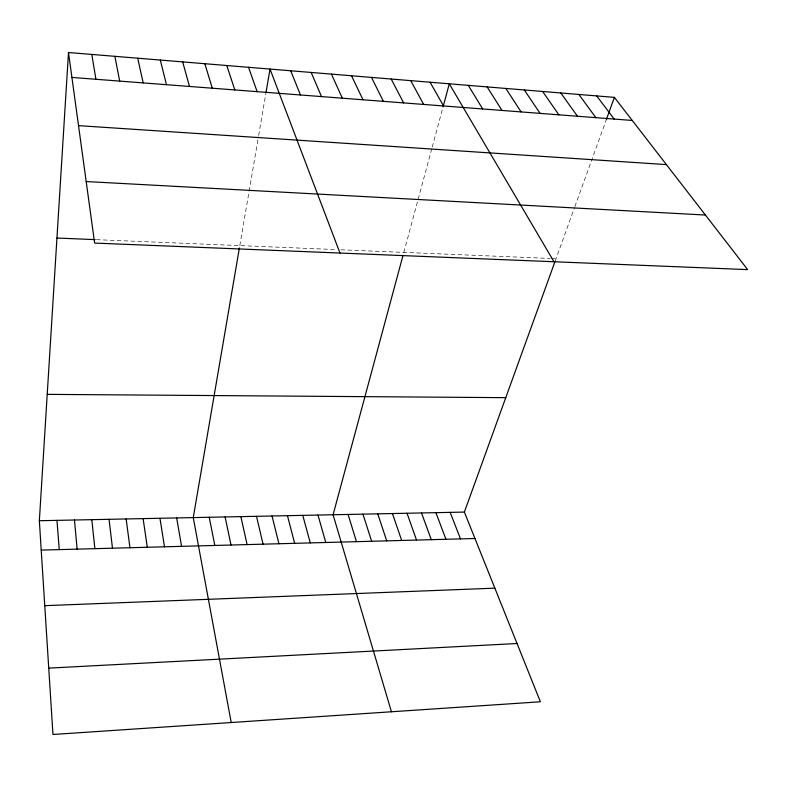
<?xml version="1.0" encoding="UTF-8"?>
<svg xmlns="http://www.w3.org/2000/svg" width="787" height="787" viewBox="0 0 787 787"><rect width="100%" height="100%" fill="white"/><g stroke="black" fill="none" stroke-linecap="round" stroke-linejoin="round"><path stroke-width="0.59" stroke-dasharray="3.94 2.95" d="M239.809 245.603L258.451 136.692M258.657 135.482L265.908 93.102M403.829 252.391L431.915 148.222M432.23 147.071L443.12 106.678M555.199 261.009L574.451 207.768M574.864 206.647L606.393 119.476M96.427 239.671L336.079 249.587M340.899 249.794L550.182 258.451M551.353 258.5L556.035 258.697"/><path stroke-width="1.18" d="M554.776 262.16L464.369 512.081L540.384 701.778L52.965 734.487L39.35 520.728L68.499 52.513L614.391 97.372L747.65 269.616L94.627 243.075L68.499 52.513M239.405 247.935L193.258 517.6L231.221 722.525M266.104 91.922L270.02 69.069L339.974 253.05M402.924 255.745L333.088 514.757L391.434 711.773M443.12 106.678L449.288 83.806L553.979 261.746M606.393 119.476L614.391 97.372M48.735 668.124L517.029 643.51M44.761 605.675L494.856 588.164M41.219 550.103L474.954 538.505M39.35 520.728L464.369 512.081M47.22 394.366L505.756 397.661M56.949 238.038L95.207 239.622M86.186 181.541L705.427 215.038M78.523 125.635L666.412 164.601M71.912 77.431L632.246 120.45M596.694 95.916L614.145 119.063M578.838 94.45L595.877 117.656M560.826 92.974L577.442 116.24M542.646 91.479L558.839 114.813M524.309 89.974L540.069 113.367M505.815 88.449L521.122 111.921M487.143 86.914L501.998 110.446M468.295 85.37L482.697 108.97M430.096 82.232L443.543 105.96M410.735 80.638L423.691 104.435M391.188 79.034L403.642 102.9M371.464 77.411L383.407 101.346M351.553 75.778L362.974 99.772M331.455 74.126L342.345 98.188M311.17 72.453L321.519 96.594M290.688 70.771L300.486 94.981M450.174 512.367L460.503 538.888M435.89 512.662L445.954 539.282M421.507 512.957L431.296 539.666M407.027 513.252L416.539 540.069M248.515 67.308L257.152 91.656M392.438 513.547L401.685 540.462M377.75 513.842L386.712 540.866M226.794 65.518L234.821 89.934M362.964 514.147L371.641 541.269M348.08 514.452L356.462 541.672M204.856 63.717L212.264 88.203M317.987 515.062L325.779 542.489M182.692 61.898L189.48 86.452M302.779 515.367L310.275 542.912M287.462 515.682L294.653 543.325M160.312 60.058L166.451 84.691M272.046 515.997L278.913 543.748M256.513 516.311L263.065 544.171M240.871 516.626L247.108 544.594M137.705 58.199L143.185 82.901M225.112 516.951L231.024 545.027M209.244 517.275L214.821 545.46M114.872 56.32L119.673 81.1M176.672 517.935L181.561 546.355M91.804 54.431L95.916 79.271M159.958 518.279L164.493 546.808M143.116 518.613L147.287 547.27M126.146 518.967L129.953 547.732M109.049 519.312L112.482 548.205M91.823 519.666L94.873 548.667M74.47 520.01L77.126 549.149M56.979 520.374L59.241 549.621"/></g></svg>
